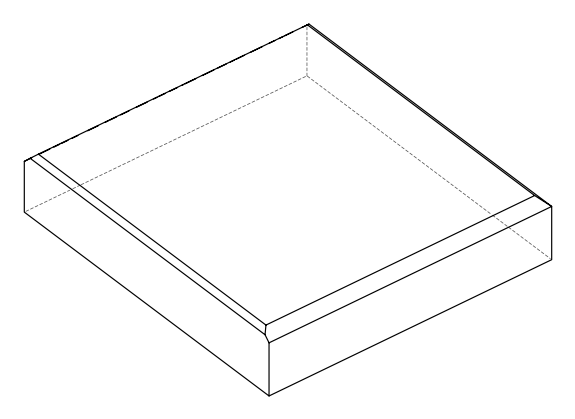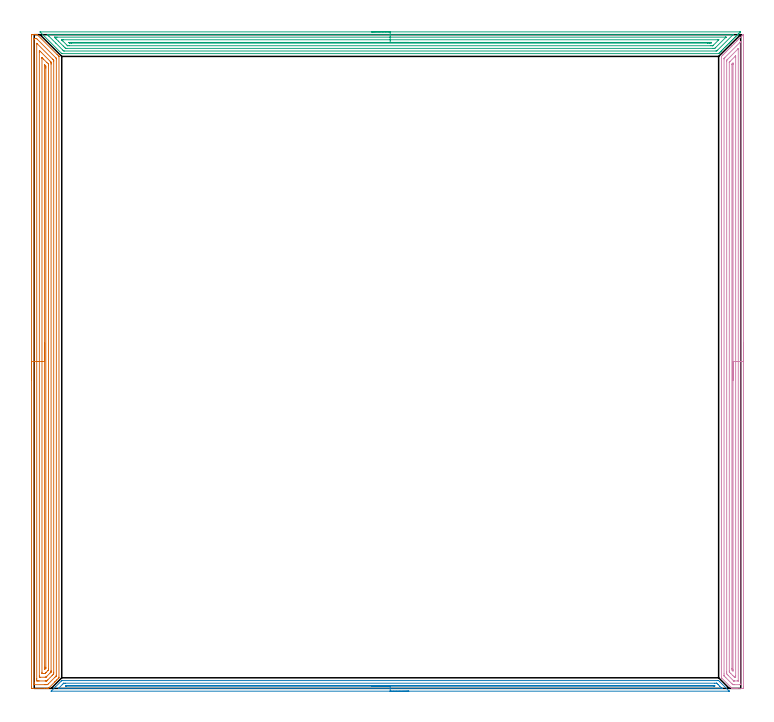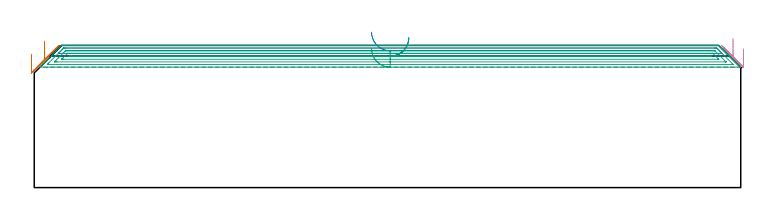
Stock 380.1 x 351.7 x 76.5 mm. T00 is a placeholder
(PLAN: 4 operations, 0 tool changes, 54.3 min)
(1 AREA_MILL | FG_CHAMFER_SURFACE | UGT0205_001 | 16.81 min | 38520 mm3)
(2 AREA_MILL_1 | FG_CHAMFER_SURFACE_1 | UGT0205_001 | 8.76 min | 5923 mm3)
(3 AREA_MILL_2 | FG_CHAMFER_SURFACE_2 | UGT0205_001 | 14.79 min | 25267 mm3)
(4 AREA_MILL_3 | FG_CHAMFER_SURFACE_3 | UGT0205_001 | 13.97 min | 24233 mm3)
(TOOL UGT0205_001 | Chamfer Mill 20 x 3 x 45 deg. | D20 FL50 Z2)
(OP 1 AREA_MILL)
G17 G21 G94 G90
T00 M6
G54
G17 G0 G90 X-1.5 Y165.85 S1061 M3
G43 Z86.5 H0
Z71.7
G94 G1 Y165.888 Z70.828 F250.
Y166.002 Z69.963
Y166.191 Z69.112
Y166.453 Z68.28
Y166.787 Z67.474
Y167.19 Z66.7
Y167.658 Z65.964
Y168.19 Z65.272
Y168.779 Z64.629
Y169.422 Z64.039
Y170.114 Z63.508
Y170.85 Z63.04
Y171.624 Z62.637
Y172.43 Z62.303
Y173.262 Z62.041
Y174.113 Z61.852
Y174.978 Z61.738
Y175.85 Z61.7
X-1.499 Y351.073 Z61.701
X-1.496 Y351.462
X-1.491 Y351.69 Z61.703
X-1.114 Y351.7 Z62.08
X-0.591 Z62.606
X-0.237 Z62.958
X0.286 Z63.482
X0.639 Z63.834
X1.516 Y351.699 Z64.714
X1.594 Y351.697 Z64.789
X1.633 Y351.669 Z64.829
X12.301 Y340.999 Z75.5
X12.956 Y340.345 Z76.154
X13.236 Y340.063 Z76.433
X13.296 Y339.994 Z76.489
X13.3 Y339.898 Z76.5
Y5.991
X13.302 Y5.706 Z76.483
X13.076 Y5.473 Z76.268
X12.914 Y5.314 Z76.114
X12.102 Y4.501 Z75.3
X12.037 Y4.436 Z75.234
X11.86 Y4.26 Z75.06
X11.803 Y4.203 Z75.003
X11.161 Y3.559 Z74.358
X11.031 Y3.431 Z74.231
X7.913 Y0.312 Z71.111
X7.78 Y0.18 Z70.979
X7.654 Y0.056 Z70.852
X7.604 Y0.01 Z70.802
X7.302 Y0.001 Z70.496
X6.947 Y0. Z70.147
X5.547 Z68.743
X-1.114 Z62.083
X-1.379 Y0.003 Z61.819
X-1.492 Y0.01 Z61.706
X-1.499 Y0.125 Z61.699
X-1.5 Y0.627 Z61.7
Y175.85
X-0.086 Z63.114
X-0.085 Y349.13 Z63.115
X-0.084 Y349.285 Z63.116
X-0.079 Y349.654 Z63.121
X-0.077 Y349.69 Z63.123
X-0.012 Y349.694 Z63.188
X0.097 Y349.697 Z63.297
X0.233 Y349.699 Z63.433
X0.639 Y349.696 Z63.839
X1.119 Y349.69 Z64.319
X1.541 Y349.31 Z64.741
X11.399 Y339.451 Z74.599
X11.647 Y339.2 Z74.847
X11.816 Y339.026 Z75.016
X11.876 Y338.962 Z75.076
X11.879 Y338.941 Z75.079
X11.882 Y338.896 Z75.082
X11.885 Y338.712 Z75.085
Y7.04
X11.884 Y6.885 Z75.084
X11.881 Y6.793 Z75.081
X11.879 Y6.751 Z75.079
X11.853 Y6.715 Z75.053
X11.738 Y6.594 Z74.938
X11.593 Y6.445 Z74.793
X11.161 Y6.01 Z74.361
X7.565 Y2.415 Z70.765
X7.161 Y2.023 Z70.361
X6.777 Y2.01 Z69.977
X6.305 Y2.002 Z69.505
X5.9 Y2.001 Z69.1
X5.43 Y2. Z68.63
X0.169 Y2.001 Z63.369
X-0.018 Y2.005 Z63.182
X-0.052 Y2.008 Z63.148
X-0.079 Y2.014 Z63.121
X-0.08 Y2.057 Z63.12
X-0.084 Y2.259 Z63.116
X-0.085 Y2.415 Z63.115
X-0.086 Y3.154 Z63.114
Y175.85
X1.328 Z64.528
X1.329 Y346.794 Z64.529
X1.331 Y346.986 Z64.531
X1.333 Y347.039 Z64.533
X1.335 Y347.054 Z64.535
X1.349 Y347.042 Z64.549
X1.423 Y346.974 Z64.623
X1.516 Y346.884 Z64.716
X9.844 Y338.557 Z73.044
X10.284 Y338.114 Z73.484
X10.393 Y338. Z73.593
X10.447 Y337.942 Z73.647
X10.465 Y337.906 Z73.665
X10.466 Y337.854 Z73.666
X10.47 Y337.663 Z73.67
X10.471 Y337.472 Z73.671
Y8.673
X10.47 Y8.483 Z73.67
X10.464 Y7.779 Z73.664
X10.377 Y7.684 Z73.577
X10.284 Y7.586 Z73.484
X9.938 Y7.238 Z73.138
X9.586 Y6.885 Z72.786
X7.282 Y4.581 Z70.482
X6.904 Y4.203 Z70.104
X6.838 Y4.14 Z70.038
X6.777 Y4.084 Z69.977
X6.69 Y4.01 Z69.89
X6.607 Y4.007 Z69.807
X6.438 Y4.003 Z69.638
X6.099 Y4. Z69.299
X5.9 Z69.1
X2.592 Z65.792
X2.393 Z65.593
X1.712 Y4.003 Z64.912
X1.516 Y4.01 Z64.716
X1.335 Y4.021 Z64.535
X1.332 Y4.203 Z64.532
X1.33 Y4.393 Z64.53
X1.329 Y5.097 Z64.529
X1.328 Y5.288 Z64.528
Y175.85
X2.743 Z65.943
Y342.133
X2.745 Y342.668 Z65.945
X2.749 Y343.027 Z65.949
X2.752 Y343.188 Z65.952
X2.921 Y343.027 Z66.121
X3.27 Y342.681 Z66.47
X3.819 Y342.133 Z67.019
X8.53 Y337.421 Z71.73
X8.852 Y337.095 Z72.052
X9.013 Y336.928 Z72.213
X9.05 Y336.888 Z72.25
X9.053 Y336.845 Z72.253
X9.055 Y336.769 Z72.255
X9.057 Y336.232 Z72.257
Y335.875
Y9.567
X9.055 Y9.032 Z72.255
X9.052 Y8.852 Z72.252
X9.05 Y8.812 Z72.25
X9.019 Y8.777 Z72.219
X8.922 Y8.673 Z72.122
X8.725 Y8.474 Z71.925
X8.53 Y8.279 Z71.73
X6.777 Y6.525 Z69.977
X6.512 Y6.261 Z69.712
X6.306 Y6.058 Z69.506
X6.269 Y6.025 Z69.469
X6.25 Y6.011 Z69.45
X6.225 Y6.008 Z69.425
X6.117 Y6.003 Z69.317
X5.9 Y6. Z69.1
X3.261 Z66.461
X2.837 Y6.01 Z66.037
X2.749 Y6.021 Z65.949
X2.746 Y6.083 Z65.946
X2.745 Y6.148 Z65.945
X2.743 Y6.528 Z65.943
Y6.885
Y175.85
X4.157 Z67.357
X4.158 Y338.993 Z67.358
X4.159 Y339.21 Z67.359
X4.162 Y339.318 Z67.362
X4.163 Y339.327 Z67.363
X4.181 Y339.313 Z67.381
X4.224 Y339.274 Z67.424
X4.945 Y338.557 Z68.145
X6.733 Y336.769 Z69.933
X6.777 Y336.725 Z69.977
X7.618 Y335.875 Z70.818
X7.636 Y335.843 Z70.836
X7.639 Y335.819 Z70.839
X7.641 Y335.765 Z70.841
X7.643 Y335.654 Z70.843
Y335.433
Y10.472
X7.641 Y10.019 Z70.841
X7.638 Y9.909 Z70.838
X7.636 Y9.858 Z70.836
X7.614 Y9.824 Z70.814
X7.51 Y9.714 Z70.71
X7.368 Y9.567 Z70.568
X6.475 Y8.673 Z69.675
X6.182 Y8.385 Z69.382
X5.9 Y8.11 Z69.1
X5.789 Y8.01 Z68.989
X5.679 Y8.005 Z68.879
X5.023 Y8.001 Z68.223
X4.805 Z68.005
X4.281 Y8.01 Z67.481
X4.164 Y8.022 Z67.364
X4.161 Y8.229 Z67.361
X4.157 Y8.662 Z67.357
Y175.85
X5.571 Z68.771
X5.572 Y334.981 Z68.772
X5.573 Y335.314 Z68.773
X5.576 Y335.427 Z68.776
X5.577 Y335.453 Z68.777
X5.625 Y335.416 Z68.825
X5.733 Y335.313 Z68.933
X5.9 Y335.15 Z69.1
X6.065 Y334.981 Z69.265
X6.222 Y334.808 Z69.422
X6.225 Y334.65 Z69.425
X6.228 Y334.087 Z69.428
X6.229 Y333.752 Z69.429
X6.228 Y11.355 Z69.428
X6.226 Y11.023 Z69.426
X6.222 Y10.909 Z69.422
X6.219 Y10.878 Z69.419
X6.204 Y10.859 Z69.404
X6.164 Y10.816 Z69.364
X5.813 Y10.461 Z69.013
X5.713 Y10.368 Z68.913
X5.578 Y10.245 Z68.778
X5.574 Y10.461 Z68.774
X5.572 Y10.611 Z68.772
X5.571 Y10.796 Z68.771
Y11.355
Y175.85
Y176.722 Z68.809
Y177.586 Z68.923
Y178.438 Z69.112
Y179.27 Z69.374
Y180.076 Z69.708
Y180.85 Z70.111
Y181.586 Z70.58
Y182.278 Z71.111
Y182.921 Z71.7
Y183.51 Z72.343
Y184.042 Z73.035
Y184.51 Z73.771
Y184.913 Z74.545
Y185.247 Z75.351
Y185.509 Z76.183
Y185.698 Z77.035
Y185.812 Z77.899
Y185.85 Z78.771
G0 Z86.5
M5
M2
(OP 2 AREA_MILL_1)
G17 G21 G94 G90
T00 M6
G54
G17 G0 G90 X201.5 Y-1.5 S1061 M3
G43 Z86.5 H0
Z80.8
G94 G1 X201.462 Z79.928 F250.
X201.348 Z79.064
X201.159 Z78.212
X200.897 Z77.38
X200.563 Z76.574
X200.16 Z75.8
X199.692 Z75.064
X199.161 Z74.372
X198.571 Z73.729
X197.928 Z73.14
X197.236 Z72.608
X196.5 Z72.14
X195.726 Z71.737
X194.92 Z71.403
X194.088 Z71.141
X193.237 Z70.952
X192.372 Z70.838
X191.5 Z70.8
X9.193
X9.122 Y-1.495 Z70.804
X9.118 Y-1.493
X9.122 Y-1.477 Z70.82
X11.504 Y0.903 Z73.203
X14.539 Y3.939 Z76.238
X14.776 Y4.179 Z76.474
X14.785 Y4.186 Z76.482
X14.803 Y4.195 Z76.487
X15.077 Y4.2 Z76.5
X367.923
X368.196 Y4.195 Z76.487
X368.216 Y4.186 Z76.482
X368.817 Y3.583 Z75.883
X373.581 Y-1.18 Z71.119
X373.731 Y-1.33 Z70.967
X373.878 Y-1.481 Z70.816
X373.883 Y-1.495 Z70.803
X373.878 Y-1.499 Z70.799
X191.5 Y-1.5 Z70.8
Y-0.086 Z72.214
X13.29 Y-0.085 Z72.215
X13.195 Y-0.084 Z72.216
X13.005 Y-0.079 Z72.221
X12.985 Y-0.075 Z72.225
X12.996 Y-0.061 Z72.239
X13.023 Y-0.029 Z72.271
X13.06 Y0.01 Z72.31
X13.175 Y0.125 Z72.425
X15.077 Y2.027 Z74.327
X15.409 Y2.358 Z74.658
X15.745 Y2.69 Z74.99
X15.824 Y2.762 Z75.062
X15.847 Y2.779 Z75.079
X15.878 Y2.782 Z75.082
X15.97 Y2.784 Z75.084
X16.768 Y2.786 Z75.086
X366.137
X366.935 Y2.784 Z75.084
X367.03 Y2.782 Z75.082
X367.124 Y2.779 Z75.079
X367.169 Y2.77 Z75.07
X367.198 Y2.745 Z75.045
X367.257 Y2.69 Z74.99
X367.923 Y2.027 Z74.327
X368.816 Y1.134 Z73.434
X369.71 Y0.24 Z72.54
X369.938 Y0.01 Z72.31
X370.011 Y-0.069 Z72.231
X370.017 Y-0.078 Z72.222
X370.013 Y-0.079 Z72.221
X369.965 Y-0.083 Z72.217
X369.902 Y-0.085 Z72.215
X369.806 Y-0.086 Z72.214
X191.5
Y1.328 Z73.628
X17.331 Y1.329 Z73.629
X16.9 Y1.333 Z73.633
X16.863 Y1.336 Z73.636
X16.862 Y1.351 Z73.651
X16.863 Y1.357 Z73.657
X17.289 Y1.371 Z73.671
X17.332
X365.669
X365.712 Y1.37 Z73.67
X366.137 Y1.357 Z73.657
X366.154 Y1.334 Z73.634
X366.137 Y1.333 Z73.633
X365.711 Y1.329 Z73.629
X191.5 Y1.328 Z73.628
X190.629 Z73.666
X189.764 Z73.78
X188.912 Z73.969
X188.08 Z74.232
X187.274 Z74.565
X186.5 Z74.968
X185.764 Z75.437
X185.072 Z75.968
X184.429 Z76.557
X183.84 Z77.201
X183.309 Z77.893
X182.84 Z78.628
X182.437 Z79.402
X182.103 Z80.208
X181.841 Z81.04
X181.652 Z81.892
X181.538 Z82.757
X181.5 Z83.628
G0 Z86.5
M5
M2
(OP 3 AREA_MILL_2)
G17 G21 G94 G90
T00 M6
G54
G17 G0 G90 X181.5 Y353.2 S1061 M3
G43 Z86.5 H0
Z74.8
G94 G1 X181.538 Z73.928 F250.
X181.652 Z73.064
X181.841 Z72.212
X182.103 Z71.38
X182.437 Z70.574
X182.84 Z69.8
X183.309 Z69.064
X183.84 Z68.372
X184.429 Z67.729
X185.072 Z67.14
X185.764 Z66.608
X186.5 Z66.14
X187.274 Z65.737
X188.08 Z65.403
X188.912 Z65.141
X189.764 Z64.952
X190.628 Z64.838
X191.5 Z64.8
X379.626
X379.867 Y353.194 Z64.805
X379.881 Y353.192 Z64.806
X379.867 Y353.167 Z64.833
X379.665 Y352.965 Z65.035
X379.569 Y352.868 Z65.13
X379.374 Y352.672 Z65.324
X378.799 Y352.099 Z65.901
X378.675 Y351.974 Z66.024
X378.487 Y351.785 Z66.211
X377.933 Y351.233 Z66.767
X377.6 Y350.898 Z67.098
X377.067 Y350.367 Z67.633
X376.713 Y350.011 Z67.985
X376.201 Y349.501 Z68.499
X375.826 Y349.124 Z68.872
X375.335 Y348.635 Z69.365
X374.939 Y348.237 Z69.759
X374.469 Y347.769 Z70.231
X374.052 Y347.35 Z70.646
X373.906 Y347.205 Z70.793
X373.611 Y346.911 Z71.089
X373.165 Y346.463 Z71.534
X372.701 Y346.001 Z71.998
X372.278 Y345.576 Z72.421
X371.792 Y345.092 Z72.908
X371.391 Y344.689 Z73.308
X370.883 Y344.183 Z73.817
X370.504 Y343.802 Z74.195
X369.974 Y343.274 Z74.726
X369.733 Y343.032 Z74.965
X369.617 Y342.915 Z75.082
X369.435 Y342.735 Z75.265
X369.273 Y342.573 Z75.427
X369.173 Y342.472 Z75.526
X369.137 Y342.436 Z75.562
X368.73 Y342.028 Z75.969
X368.541 Y341.841 Z76.159
X368.432 Y341.732 Z76.268
X368.221 Y341.524 Z76.471
X368.195 Y341.504 Z76.489
X368.095 Y341.5 Z76.5
X14.906
X14.805 Y341.504 Z76.489
X14.779 Y341.524 Z76.471
X14.568 Y341.732 Z76.268
X3.282 Y353.017 Z64.98
X3.188 Y353.115 Z64.883
X3.115 Y353.191 Z64.806
X3.24 Y353.198 Z64.802
X3.282 Y353.2 Z64.8
X191.5
Y351.786 Z66.214
X375.693
X376.023 Y351.785 Z66.215
X375.863 Y351.617 Z66.383
X375.694 Y351.444 Z66.556
X367.647 Y343.397 Z74.603
X367.403 Y343.157 Z74.843
X367.154 Y342.915 Z75.085
X366.754 Y342.914 Z75.086
X16.248
X15.846 Y342.915 Z75.085
X15.353 Y343.398 Z74.602
X11.599 Y347.151 Z70.849
X7.852 Y350.898 Z67.102
X7.306 Y351.446 Z66.554
X6.977 Y351.785 Z66.215
X7.305 Y351.786 Z66.214
X191.5
Y350.372 Z67.628
X371.902 Y350.371 Z67.629
X372.118 Y350.37 Z67.63
X372.135 Y350.368 Z67.632
X372.148 Y350.366 Z67.634
X372.144 Y350.355 Z67.645
X372.134 Y350.338 Z67.662
X372.118 Y350.318 Z67.682
X366.621 Y344.82 Z73.18
X366.489 Y344.689 Z73.311
X366.171 Y344.379 Z73.621
X366.125 Y344.337 Z73.663
X366.04 Y344.334 Z73.666
X365.859 Y344.331 Z73.669
X365.328 Y344.329 Z73.671
X364.964
X17.505
X17.141 Y344.33 Z73.67
X17.02 Y344.332 Z73.668
X16.925 Y344.335 Z73.665
X16.869 Y344.342 Z73.658
X16.831 Y344.378 Z73.622
X16.512 Y344.689 Z73.311
X16.247 Y344.952 Z73.048
X15.623 Y345.576 Z72.424
X12.962 Y348.237 Z69.763
X11.777 Y349.423 Z68.577
X11.191 Y350.011 Z67.989
X10.882 Y350.326 Z67.674
X10.855 Y350.365 Z67.635
X10.882 Y350.366 Z67.634
X11.414 Y350.37 Z67.63
X11.777 Y350.371 Z67.629
X12.307 Y350.372 Z67.628
X191.5
Y348.957 Z69.043
X367.815
X368.195 Y348.955 Z69.045
X368.255 Y348.953 Z69.047
X368.285 Y348.951 Z69.049
X368.281 Y348.941 Z69.059
X368.213 Y348.867 Z69.133
X368.135 Y348.785 Z69.215
X365.391 Y346.04 Z71.96
X365.247 Y345.899 Z72.101
X365.13 Y345.787 Z72.213
X365.094 Y345.755 Z72.245
X365.054 Y345.75 Z72.25
X364.964 Y345.746 Z72.254
X364.795 Y345.744 Z72.256
X364.07 Y345.743 Z72.257
X18.762
X18.036 Y345.747 Z72.253
X17.933 Y345.75 Z72.25
X17.907 Y345.753 Z72.247
X17.88 Y345.776 Z72.224
X17.824 Y345.828 Z72.172
X17.609 Y346.04 Z71.96
X15.353 Y348.295 Z69.705
X14.979 Y348.673 Z69.327
X14.796 Y348.86 Z69.14
X14.715 Y348.945 Z69.055
X14.759 Y348.95 Z69.05
X15.353 Y348.956 Z69.044
X15.522 Y348.957 Z69.043
X191.5
Y347.543 Z70.457
X364.07
X364.265 Y347.541 Z70.459
X364.394 Y347.539 Z70.461
X364.424 Y347.537 Z70.463
X364.395 Y347.502 Z70.498
X364.34 Y347.441 Z70.559
X364.251 Y347.35 Z70.65
X364.16 Y347.261 Z70.739
X364.07 Y347.175 Z70.825
X363.367 Y347.16 Z70.84
X363.176 Y347.158 Z70.842
X362.477 Y347.157 Z70.843
X362.282
X20.018
X19.824 Y347.158 Z70.842
X19.117 Y347.164 Z70.836
X18.93 Y347.175 Z70.825
X18.755 Y347.35 Z70.65
X18.587 Y347.523 Z70.477
X18.742 Y347.537 Z70.463
X18.93 Y347.539 Z70.461
X19.629 Y347.543 Z70.457
X19.824
X191.5
X192.372 Z70.495
X193.237 Z70.609
X194.088 Z70.798
X194.92 Z71.06
X195.726 Z71.394
X196.5 Z71.797
X197.236 Z72.265
X197.928 Z72.796
X198.571 Z73.386
X199.16 Z74.029
X199.692 Z74.721
X200.16 Z75.457
X200.563 Z76.231
X200.897 Z77.037
X201.159 Z77.869
X201.348 Z78.72
X201.462 Z79.585
X201.5 Z80.457
G0 Z86.5
M5
M2
(OP 4 AREA_MILL_3)
G17 G21 G94 G90
T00 M6
G54
G17 G0 G90 X381.6 Y185.835 S1061 M3
G43 Z86.5 H0
Z74.6
G94 G1 Y185.797 Z73.728 F250.
Y185.683 Z72.863
Y185.494 Z72.012
Y185.232 Z71.18
Y184.898 Z70.374
Y184.495 Z69.6
Y184.026 Z68.864
Y183.495 Z68.172
Y182.906 Z67.529
Y182.262 Z66.94
Y181.57 Z66.408
Y180.835 Z65.94
Y180.061 Z65.537
Y179.255 Z65.203
Y178.423 Z64.941
Y177.571 Z64.752
Y176.706 Z64.638
Y175.835 Z64.6
Y0.921
X381.599 Y0.627 Z64.601
X381.593 Y0.034 Z64.604
X381.591 Y0.007 Z64.606
X381.002 Y0. Z65.195
X378.326 Z67.868
X377.793 Z68.404
X377.434 Z68.762
X376.901 Z69.295
X376.542 Z69.653
X375.743 Z70.456
X375.65 Z70.548
X375.45 Y0.001 Z70.748
X375.427 Y0.003 Z70.771
X375.404 Y0.007 Z70.793
X375.368 Y0.031 Z70.83
X375.204 Y0.194 Z70.992
X375.07 Y0.329 Z71.128
X374.803 Y0.597 Z71.397
X369.877 Y5.523 Z76.322
X369.826 Y5.576 Z76.374
X369.704 Y5.705 Z76.49
X369.7 Y5.991 Z76.5
Y339.898
X369.704 Y339.995 Z76.489
X369.754 Y340.056 Z76.442
X370.432 Y340.732 Z75.768
X370.64 Y340.941 Z75.558
X370.744 Y341.046 Z75.452
X371.19 Y341.491 Z75.009
X371.636 Y341.938 Z74.56
X372.082 Y342.383 Z74.117
X372.528 Y342.83 Z73.668
X372.974 Y343.275 Z73.225
X373.42 Y343.722 Z72.776
X373.866 Y344.167 Z72.333
X374.312 Y344.614 Z71.884
X374.758 Y345.059 Z71.441
X375.204 Y345.506 Z70.992
X375.408 Y345.709 Z70.791
X375.482 Y345.782 Z70.718
X376.096 Y346.398 Z70.1
X376.302 Y346.603 Z69.897
X376.368 Y346.668 Z69.832
X376.988 Y347.29 Z69.208
X377.196 Y347.497 Z69.003
X377.253 Y347.554 Z68.946
X377.88 Y348.182 Z68.316
X378.09 Y348.391 Z68.109
X378.139 Y348.439 Z68.061
X378.772 Y349.074 Z67.424
X378.985 Y349.285 Z67.215
X379.025 Y349.325 Z67.175
X379.664 Y349.966 Z66.532
X379.911 Y350.211 Z66.289
X380.556 Y350.858 Z65.64
X380.797 Y351.097 Z65.403
X381.209 Y351.509 Z64.99
X381.372 Y351.669 Z64.826
X381.406 Y351.695 Z64.791
X381.448 Y351.698 Z64.75
X381.494 Y351.7 Z64.704
X381.53 Z64.668
X381.568 Y351.697 Z64.631
X381.593 Y351.669 Z64.607
X381.597 Y351.619 Z64.603
X381.6 Y351.567 Z64.6
Y175.835
X380.186 Z66.014
Y2.339
X380.179 Y2.017 Z66.021
X380.16 Y2.01 Z66.04
X380.11 Y2.007 Z66.09
X379.631 Y2.001 Z66.569
X376.542 Z69.658
X376.061 Y2.004 Z70.139
X375.859 Y2.01 Z70.341
X375.65 Y2.208 Z70.55
X375.437 Y2.415 Z70.763
X372.082 Y5.767 Z74.118
X371.859 Y5.991 Z74.341
X371.19 Y6.667 Z75.01
X371.139 Y6.722 Z75.061
X371.121 Y6.761 Z75.079
X371.118 Y6.809 Z75.082
X371.116 Y6.885 Z75.084
X371.115 Y6.961 Z75.085
X371.114 Y7.779 Z75.086
Y338.633
X371.121 Y338.959 Z75.079
X371.14 Y338.982 Z75.06
X371.19 Y339.037 Z75.01
X371.395 Y339.245 Z74.805
X371.6 Y339.451 Z74.6
X379.647 Y347.497 Z66.553
X379.88 Y347.727 Z66.32
X380.11 Y347.949 Z66.09
X380.179 Y348.012 Z66.021
X380.186 Y347.497 Z66.014
Y175.835
X378.772 Z67.428
X378.771 Y4.203 Z67.429
X378.77 Y4.091 Z67.43
X378.768 Y4.036 Z67.432
X378.766 Y4.017 Z67.435
X378.73 Y4.01 Z67.47
X378.527 Y4.002 Z67.673
X376.744 Y4. Z69.456
X376.542 Y4.004 Z69.658
X376.34 Y4.01 Z69.86
X376.294 Y4.017 Z69.906
X376.266 Y4.04 Z69.934
X376.208 Y4.093 Z69.992
X376.096 Y4.203 Z70.104
X373.415 Y6.885 Z72.785
X372.974 Y7.331 Z73.226
X372.535 Y7.779 Z73.665
X372.531 Y8.223 Z73.669
X372.529 Y8.673 Z73.671
Y9.12 Z73.672
Y337.215 Z73.671
X372.532 Y337.663 Z73.668
X372.536 Y337.885 Z73.664
X372.543 Y337.932 Z73.657
X372.57 Y337.964 Z73.63
X372.62 Y338.018 Z73.58
X372.974 Y338.375 Z73.226
X373.065 Y338.466 Z73.135
X378.613 Y344.013 Z67.587
X378.697 Y344.093 Z67.503
X378.758 Y344.147 Z67.442
X378.766 Y344.15 Z67.434
X378.768 Y344.138 Z67.432
X378.77 Y344.098 Z67.43
X378.772 Y344.001 Z67.428
Y343.921
Y175.835
X377.357 Z68.843
Y6.885
X377.352 Y6.073 Z68.848
X377.351 Y6.021 Z68.849
X377.314 Y6.01 Z68.886
X377.204 Y6.007 Z68.996
X376.984 Z69.216
X376.765 Y6.01 Z69.435
X376.542 Y6.218 Z69.658
X375.865 Y6.885 Z70.335
X374.758 Y7.991 Z71.442
X374.078 Y8.673 Z72.122
X373.981 Y8.776 Z72.219
X373.955 Y8.806 Z72.245
X373.95 Y8.828 Z72.25
X373.947 Y8.878 Z72.253
X373.944 Y9.082 Z72.256
X373.943 Y9.49 Z72.257
Y336.692
X373.945 Y336.769 Z72.255
X373.949 Y336.87 Z72.251
X373.951 Y336.891 Z72.249
X373.969 Y336.913 Z72.231
X374.007 Y336.955 Z72.193
X374.132 Y337.082 Z72.068
X374.288 Y337.24 Z71.912
X377.077 Y340.028 Z69.123
X377.196 Y340.147 Z69.004
X377.299 Y340.247 Z68.901
X377.334 Y340.278 Z68.866
X377.348 Y340.288 Z68.852
X377.351 Y340.282 Z68.849
X377.353 Y340.17 Z68.847
X377.357 Y339.528 Z68.843
Y339.451
Y175.835
X375.943 Z70.257
X375.942 Y10.168 Z70.258
X375.939 Y9.567 Z70.261
X375.936 Y9.28 Z70.264
X375.65 Y9.549 Z70.55
X375.632 Y9.567 Z70.568
X375.364 Y9.854 Z70.836
X375.359 Y10.461 Z70.841
X375.358 Y10.754 Z70.842
X375.357 Y335.575 Z70.843
X375.359 Y335.725 Z70.841
X375.361 Y335.799 Z70.839
X375.364 Y335.834 Z70.836
X375.381 Y335.875 Z70.819
X375.513 Y336.012 Z70.687
X375.65 Y336.15 Z70.55
X375.79 Y336.286 Z70.41
X375.884 Y336.374 Z70.316
X375.937 Y336.419 Z70.263
X375.938 Y336.364 Z70.262
X375.941 Y336.169 Z70.259
X375.943 Y335.875 Z70.257
Y335.581
Y175.835
Y174.963 Z70.295
Y174.098 Z70.409
Y173.246 Z70.598
Y172.414 Z70.86
Y171.608 Z71.194
Y170.835 Z71.597
Y170.099 Z72.065
Y169.407 Z72.596
Y168.764 Z73.186
Y168.174 Z73.829
Y167.643 Z74.521
Y167.174 Z75.257
Y166.771 Z76.031
Y166.438 Z76.837
Y166.175 Z77.669
Y165.986 Z78.52
Y165.873 Z79.385
Y165.835 Z80.257
G0 Z86.5
M5
M2
